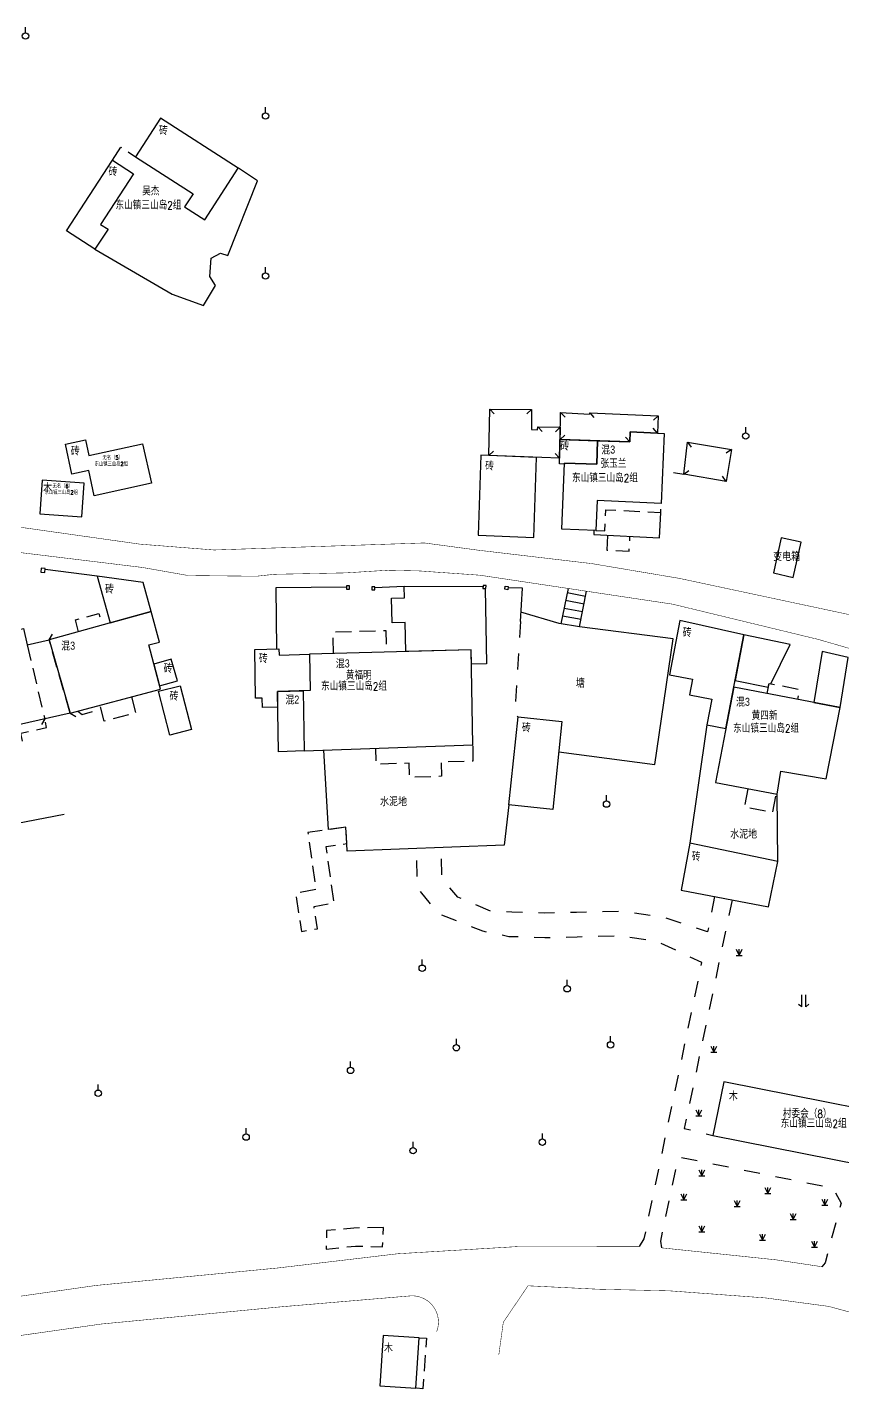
# Model space of a CAD drawing. Header units: millimetres. Extents: x 21943 to 23516, y 12107 to 14027.
# Drawn here: x 22890.5 to 22992.5, y 13049.6 to 13219.5 of the extents above; entities that cross this region are included whole.
import ezdxf
from ezdxf.enums import TextEntityAlignment as Align

# ---------------------------------------------------------------- set-up
doc = ezdxf.new("R2010")
doc.units = ezdxf.units.MM
for name, pattern in [('B10012', [0]), ('X5', [3, 2, -1]), ('X6', [4, 2, -2])]:
    doc.linetypes.add(name, pattern=pattern)
for name, color, linetype in [('$TD_AUDIT_GENERATED_(2AF)', 4, 'Continuous'), ('$TD_AUDIT_GENERATED_(2B2)', 221, 'Continuous'), ('$TD_AUDIT_GENERATED_(2B3)', 4, 'X6'), ('$TD_AUDIT_GENERATED_(2B4)', 7, 'wq'), ('$TD_AUDIT_GENERATED_(2B5)', 2, 'Continuous'), ('$TD_AUDIT_GENERATED_(2B7)', 7, 'Continuous'), ('$TD_AUDIT_GENERATED_(2BA)', 7, 'Continuous'), ('$TD_AUDIT_GENERATED_(2BB)', 4, 'Continuous'), ('$TD_AUDIT_GENERATED_(2BD)', 6, 'Continuous'), ('$TD_AUDIT_GENERATED_(2C2)', 7, 'Continuous'), ('$TD_AUDIT_GENERATED_(2C3)', 2, 'Continuous'), ('$TD_AUDIT_GENERATED_(2C7)', 221, 'Continuous'), ('$TD_AUDIT_GENERATED_(2C8)', 6, 'Continuous'), ('ZBTZ', 3, 'Continuous')]:
    doc.layers.add(name, color=color, linetype=linetype)
doc.styles.add('HZ', font='rs.shx', dxfattribs={"width": 0.8, "bigfont": 'hztxt.shx'})
doc.styles.get("Standard").update_dxf_attribs({"font": 'arial.ttf'})
doc.linetypes.add('10422', pattern='A,1,[150,AAA.SHX,S=1,R=0,X=0,Y=1],2,[177,AAA.SHX,S=1,R=0,X=0,Y=0.8],1', length=4)
doc.linetypes.add('1161', pattern='A,0,[149,AAA.SHX,S=0.15,R=0,X=0,Y=0],-1.6', length=1.6)
doc.linetypes.add('443', pattern='A,9.4,[169,AAA.SHX,S=1,R=0,X=0,Y=0.15],0.6', length=10)
doc.linetypes.add('wq', pattern='A,5.4,[169,AAA.SHX,S=1,R=0,X=0,Y=-1.15],0.6', length=6)

# ---------------------------------------------------------------- blocks, each defined once
blk = doc.blocks.new('921001')
blk.add_line((0, 0.8), (0, 2.2))
blk.add_circle((0, 0), 0.8)
blk = doc.blocks.new('gc124')
for p, q in [((-0.75, 1.5), (0, 0)), ((-0.75, 0), (0.75, 0)), ((0, 0), (0, 1.5)), ((0, 0), (0.75, 1.5))]:
    blk.add_line(p, q)
blk = doc.blocks.new('951001')
for p, q in [((-0.5, 0), (-1.31, 0.59)), ((-0.5, 0), (-0.5, 3)), ((0.5, 0), (0.5, 3)), ((0.5, 0), (1.3, 0.6))]:
    blk.add_line(p, q)

msp = doc.modelspace()

# ---------------------------------------------------------------- linework, layer by layer
at = {"layer": '$TD_AUDIT_GENERATED_(2AF)', "linetype": '10422', "flags": 128}
msp.add_lwpolyline([(22956.98, 13128.99), (22968.99, 13127.4), (22971.28, 13143.11), (22959.55, 13144.6), (22957, 13145.02), (22952.24, 13146.44)], dxfattribs=at)
at = {"layer": '$TD_AUDIT_GENERATED_(2B2)', "linetype": 'Continuous', "flags": 128}
for points in [[(22916.92, 13201.91), (22907.21, 13208.16), (22904.08, 13203.35), (22911.27, 13198.72), (22910.21, 13197.1), (22912.75, 13195.46)], [(22901.2, 13202.92), (22903.83, 13201.21), (22899.72, 13194.91), (22900.64, 13194.31), (22899, 13191.8), (22895.44, 13194.11)], [(22957.16, 13169.54), (22957.08, 13165.68), (22948.23, 13166.01), (22948.36, 13171.81), (22953.56, 13171.77), (22953.54, 13169.27), (22954.33, 13169.24), (22954.34, 13169.59)], [(22957.2, 13171.38), (22960.82, 13171.19), (22960.84, 13171.37), (22969.4, 13170.96), (22969.29, 13168.82), (22965.89, 13168.99), (22965.85, 13167.73), (22957.13, 13168.01)], [(22961.61, 13156.66), (22957.34, 13156.8), (22957.68, 13165.08), (22961.73, 13164.95), (22961.82, 13167.86), (22965.85, 13167.73), (22965.89, 13168.99), (22970.14, 13168.78), (22969.76, 13160.02), (22961.76, 13160.41)], [(22892.79, 13151.88), (22892.29, 13151.95), (22892.23, 13151.45), (22892.73, 13151.39)], [(22933.97, 13149.23), (22933.97, 13149.61), (22933.6, 13149.61), (22933.6, 13149.23)], [(22947.86, 13149.38), (22947.88, 13149.77), (22947.51, 13149.79), (22947.49, 13149.4)], [(22950.27, 13149.69), (22950.65, 13149.63), (22950.59, 13149.25), (22950.22, 13149.3)], [(22980.11, 13143.61), (22972.1, 13145.39), (22970.79, 13138.61), (22973.69, 13138.05), (22973.31, 13136.11), (22976.09, 13135.57), (22975.47, 13132.36), (22977.85, 13131.9)], [(22893.28, 13142.99), (22895.92, 13133.8), (22882.96, 13130.9), (22880.58, 13141.09), (22880.35, 13141.03), (22880.12, 13142.06), (22890.06, 13144.4), (22890.54, 13142.34)], [(22979.01, 13137.91), (22983.14, 13137.05), (22983.24, 13137.54), (22983.45, 13137.5), (22985.87, 13142.4), (22980.11, 13143.61)], [(22907.07, 13137.23), (22909.32, 13137.85), (22908.54, 13140.56), (22906.36, 13139.96)], [(22918.99, 13141.78), (22921.98, 13141.86), (22922.01, 13141.06), (22925.83, 13141.17), (22925.92, 13136.65), (22921.81, 13136.53), (22921.84, 13134.55), (22919.93, 13134.52), (22919.91, 13135.71), (22919.09, 13135.7)], [(22925.15, 13129.1), (22946.21, 13129.84), (22946.04, 13141.75), (22925.83, 13141.17), (22925.92, 13136.65), (22925.01, 13136.62)], [(22988.86, 13135.14), (22992.14, 13134.51), (22993.15, 13140.77), (22989.89, 13141.51)], [(22906.96, 13136.55), (22909.67, 13137.25), (22911.09, 13131.78), (22908.38, 13131.08)], [(22976.54, 13125.17), (22984.24, 13123.68), (22984.73, 13126.56), (22990.39, 13125.61), (22992.14, 13134.51), (22978.85, 13137.07)], [(22921.81, 13136.53), (22925.01, 13136.62), (22925.15, 13129.1), (22921.94, 13128.98)], [(22950.74, 13122.38), (22951.88, 13133.37), (22957.37, 13132.77), (22956.23, 13121.78)], [(22972.28, 13111.71), (22983.18, 13109.61), (22984.34, 13115.28), (22973.35, 13117.55)], [(22976.24, 13081.05), (23006.11, 13075.12), (23007.46, 13081.82), (22977.59, 13087.75)], [(22939.11, 13049.45), (22939.54, 13055.76), (22935.04, 13056.05), (22934.6, 13049.73)]]:
    msp.add_lwpolyline(points, close=True, dxfattribs=at)
for points, elevation in [([(22904.96, 13167.49), (22906.06, 13162.57), (22898.93, 13160.99), (22898.23, 13164.14), (22896.14, 13163.68), (22895.31, 13167.43), (22897.81, 13167.99), (22898.25, 13166)], 19.02), ([(22957.67, 13164.95), (22957.07, 13164.98), (22957.12, 13168.01), (22961.82, 13167.86), (22961.73, 13164.95), (22957.68, 13165.08)], 20.69), ([(22900.9, 13145.09), (22906.02, 13146.51), (22905.05, 13150.14), (22899.29, 13150.92)], 19.54), ([(22930.83, 13149.33), (22930.83, 13149.72), (22930.46, 13149.72), (22930.46, 13149.33)], 0.26), ([(22937.86, 13141.51), (22937.76, 13145.15), (22936.14, 13145.11), (22936.05, 13148.18), (22937.67, 13148.23), (22937.63, 13149.63), (22947.51, 13149.67), (22947.49, 13149.4), (22947.79, 13149.39), (22947.92, 13139.98), (22946.07, 13139.96), (22946.04, 13141.75)], 17.89), ([(22907.18, 13136.81), (22905.74, 13142.35), (22907.07, 13142.71), (22906.02, 13146.51), (22893.28, 13142.99), (22895.92, 13133.8)], 22.08)]:
    msp.add_lwpolyline(points, close=True, dxfattribs=dict(at, elevation=elevation))
at = {"layer": '$TD_AUDIT_GENERATED_(2B2)', "linetype": 'Continuous'}
for points in [[(22973.06, 13167.69), (22978.56, 13166.77), (22977.88, 13162.78), (22972.59, 13163.67)], [(22946.88, 13156.06), (22953.85, 13155.78), (22954.19, 13165.77), (22947.22, 13166.05)], [(22892.14, 13158.72), (22897.38, 13158.36), (22897.67, 13162.57), (22892.43, 13162.93)], [(22983.81, 13151.34), (22986.28, 13150.78), (22987.25, 13155.19), (22984.77, 13155.74)]]:
    msp.add_3dface(points, dxfattribs=at)
at = {"layer": '$TD_AUDIT_GENERATED_(2B3)', "color": 4, "linetype": 'X5', "flags": 128}
for points, elevation in [([(22901.2, 13202.92), (22902.25, 13204.54), (22904.08, 13203.35)], 12.11), ([(22963.05, 13156.04), (22962.96, 13154.18), (22965.77, 13154.05), (22965.86, 13155.91)], 20), ([(22896.96, 13144), (22896.56, 13145.46), (22899.49, 13146.27), (22899.89, 13144.81)], 14.49), ([(22928.83, 13141.25), (22928.76, 13143.96), (22935.34, 13144.15), (22935.42, 13141.44)], 6.17), ([(22982.99, 13136.27), (22983.24, 13137.54), (22987.05, 13136.8), (22986.8, 13135.54)], 25.7), ([(22903.58, 13135.85), (22904.11, 13133.86), (22900.17, 13132.81), (22899.64, 13134.79)], 9.65), ([(22896.87, 13134.05), (22897.4, 13133.66), (22898.78, 13134.04), (22899, 13134.62)], 20.26), ([(22882.96, 13130.9), (22883.2, 13129.83), (22886.2, 13130.51), (22886.45, 13129.43), (22889.99, 13130.23), (22889.75, 13131.3), (22892.97, 13132.03), (22892.73, 13133.09)], 22.18), ([(22946.22, 13129.74), (22946.24, 13127.83), (22942.25, 13127.69), (22942.31, 13125.93), (22938.32, 13125.78), (22938.26, 13127.56), (22934.15, 13127.42), (22934.09, 13129.39)], 20.52), ([(22980.61, 13124.38), (22980.17, 13122.09), (22983.7, 13121.42), (22984.14, 13123.7)], 21.33)]:
    msp.add_lwpolyline(points, dxfattribs=dict(at, elevation=elevation))
for points in [[(22961.61, 13156.66), (22962.73, 13156.62), (22962.86, 13159.24), (22969.72, 13158.91), (22969.76, 13160.02)], [(22939.54, 13055.76), (22940.42, 13055.7), (22939.98, 13049.39), (22939.11, 13049.45)]]:
    msp.add_lwpolyline(points, dxfattribs=at)
at = {"layer": '$TD_AUDIT_GENERATED_(2B3)', "linetype": 'X6', "elevation": 19.61, "flags": 128}
msp.add_lwpolyline([(22952.18, 13145.27), (22951.46, 13133.68), (22951.88, 13133.37)], dxfattribs=at)
at = {"layer": '$TD_AUDIT_GENERATED_(2B4)', "linetype": 'wq', "flags": 128}
msp.add_lwpolyline([(22899, 13191.8), (22904.58, 13188.56), (22908.66, 13186.17), (22912.57, 13184.76), (22914.08, 13187.26), (22913.36, 13188.41), (22913.53, 13190.68), (22914.68, 13191.32), (22915.62, 13191.01), (22919.33, 13200.36), (22916.93, 13201.92)], dxfattribs=at)
for points, elevation in [([(22971.31, 13163.89), (22972.59, 13163.67)], 20.48), ([(22961.34, 13156.67), (22961.33, 13156.13), (22969.57, 13155.73), (22969.72, 13158.91)], 20), ([(22899.29, 13150.92), (22892.78, 13151.78)], 19.54), ([(22930.46, 13149.57), (22921.6, 13149.48), (22921.71, 13141.85)], 21.07), ([(22937.63, 13149.63), (22933.97, 13149.47)], 17.89), ([(22952.18, 13145.27), (22952.42, 13149.42), (22950.63, 13149.49)], 19.76), ([(22879.79, 13118.23), (22895.18, 13121.2)], 18.79)]:
    msp.add_lwpolyline(points, dxfattribs=dict(at, elevation=elevation))
at = {"layer": '$TD_AUDIT_GENERATED_(2BA)', "linetype": 'B10012'}
for p, q in [((22948.36, 13171.81), (22948.91, 13171.23)), ((22953.56, 13171.77), (22952.99, 13171.21)), ((22957.2, 13171.38), (22957.75, 13170.79)), ((22960.84, 13171.37), (22961.36, 13170.76)), ((22969.4, 13170.96), (22968.8, 13170.42)), ((22954.34, 13169.59), (22954.89, 13169.01)), ((22957.16, 13169.54), (22956.58, 13168.99)), ((22969.29, 13168.82), (22968.75, 13169.42)), ((22957.13, 13168.01), (22957.71, 13168.56)), ((22965.85, 13167.73), (22965.3, 13168.31)), ((22973.06, 13167.69), (22973.53, 13167.04)), ((22948.23, 13166.01), (22948.82, 13166.55)), ((22957.08, 13165.68), (22956.53, 13166.26)), ((22978.56, 13166.77), (22977.9, 13166.3)), ((22972.59, 13163.67), (22973.24, 13164.14)), ((22977.88, 13162.78), (22977.42, 13163.43))]:
    msp.add_line(p, q, dxfattribs=at)
at = {"layer": '$TD_AUDIT_GENERATED_(2BB)', "linetype": 'Continuous', "const_width": 0.06, "flags": 128}
for points, elevation in [([(22819.08, 13130.16), (22819.08, 13130.16), (22819.08, 13130.16), (22823.56, 13130.67), (22827.2, 13132.24), (22834.12, 13136.98), (22865.51, 13155.91), (22869.68, 13157.45), (22874.31, 13158.23), (22880.57, 13158.34), (22904.63, 13154.94), (22913.9, 13154.21), (22940.17, 13155.09), (22947.02, 13154.17), (22961.08, 13152.51), (22972.05, 13150.66), (22993.28, 13146.13), (23001.89, 13142.88), (23010.47, 13139.47)], 19.51), ([(22869.68, 13157.45), (22874.31, 13158.23), (22880.57, 13158.34), (22904.63, 13154.94), (22913.9, 13154.21), (22940.17, 13155.09), (22947.02, 13154.17), (22961.08, 13152.51), (22972.05, 13150.66), (22972.86, 13150.49)], 19.51), ([(22816.03, 13123.14), (22823.25, 13127.75), (22831.69, 13131.07), (22838.55, 13135.79), (22842.36, 13137.67), (22867.16, 13152.98), (22870.66, 13154.27), (22874.92, 13155), (22880.21, 13155.04), (22904.99, 13152.02), (22910.64, 13151.02), (22919.22, 13150.93), (22921.39, 13151.17), (22930.38, 13151.35), (22935.59, 13151.68), (22939.64, 13151.59), (22940.99, 13151.49), (22947.1, 13151.06), (22971.19, 13147.44), (22989.37, 13143.04), (22999.94, 13139.99)], 3.73), ([(22969.84, 13066.99), (22969.84, 13066.99), (22984.06, 13065.5), (22989.86, 13064.63)], 19.04), ([(22949.47, 13053.59), (22950.04, 13057.69), (22953.12, 13062.25), (22961.89, 13061.82), (22970.79, 13061.62), (22982.83, 13060.73), (22990.73, 13059.67), (22998.38, 13057.58)], 4.42)]:
    msp.add_lwpolyline(points, dxfattribs=dict(at, elevation=elevation))
at = {"layer": '$TD_AUDIT_GENERATED_(2BB)', "linetype": 'X6', "flags": 128}
for points, elevation in [([(22967.06, 13067.18), (22967.65, 13068.13), (22974.86, 13102.65), (22969.42, 13105.22), (22964.91, 13105.95), (22959.25, 13105.83), (22955.23, 13105.73), (22950.73, 13105.88), (22947.46, 13106.55), (22941.99, 13108.73), (22939.33, 13111.93), (22939.17, 13116.88)], 19.1), ([(22976.43, 13110.91), (22976.43, 13110.91), (22975.57, 13106.47), (22970.35, 13108.2), (22965.12, 13109.05), (22959.18, 13108.92), (22955.24, 13108.83), (22951.09, 13108.96), (22948.49, 13109.04), (22944.37, 13110.81), (22942.38, 13113.09), (22942.27, 13117)], 19.1), ([(22978.63, 13110.49), (22972.65, 13081.92), (22976.24, 13081.05)], 19.38), ([(22969.84, 13066.99), (22969.71, 13067.84), (22971.91, 13078.36), (22991.2, 13074.48), (22992.24, 13072.58), (22990.24, 13065.11), (22989.86, 13064.63)], 19.1)]:
    msp.add_lwpolyline(points, dxfattribs=dict(at, elevation=elevation))
at = {"layer": '$TD_AUDIT_GENERATED_(2BB)', "linetype": 'Continuous', "const_width": 0.06, "elevation": 11.41, "flags": 128}
for points in [[(22794.55, 13068.34, 0.34415), (22796.28, 13064.04), (22824.78, 13056.09, 0.091005), (22854.33, 13054.9, -0.033834), (22921.81, 13064.47, -0.043743), (22967.06, 13067.18)], [(22790.85, 13045.91), (22790.28, 13046.12), (22791.08, 13050.31), (22795.1, 13053.15), (22797.46, 13052.02), (22799.34, 13054.93), (22802.59, 13053.16), (22804.26, 13055.99), (22826.75, 13050.72, 0.082478), (22855.18, 13050.11, -0.034005), (22922.35, 13059.63), (22938.22, 13060.97, -0.56869), (22941.71, 13056.52), (22941.71, 13056.52)]]:
    msp.add_lwpolyline(points, format="xyb", dxfattribs=at)
at = {"layer": '$TD_AUDIT_GENERATED_(2BD)', "color": 6, "linetype": 'Continuous'}
for p, q in [((22958.14, 13149.4), (22957.22, 13144.99)), ((22958.02, 13148.88), (22960.32, 13148.42)), ((22959.55, 13144.6), (22960.45, 13149.05)), ((22957.83, 13147.92), (22960.13, 13147.47)), ((22957.43, 13145.97), (22959.75, 13145.55)), ((22957.63, 13146.95), (22959.94, 13146.51))]:
    msp.add_line(p, q, dxfattribs=at)
at = {"layer": '$TD_AUDIT_GENERATED_(2C7)', "color": 6, "linetype": 'X5', "flags": 128}
for points, elevation in [([(22930.36, 13119.58), (22925.62, 13118.89), (22926.61, 13111.76), (22924.08, 13111.29), (22924.82, 13106.54), (22926.82, 13106.88), (22926.39, 13109.65), (22928.88, 13110.11), (22927.91, 13117.16), (22930.5, 13117.53), (22930.36, 13119.58)], 18.11), ([(22935.05, 13069.54), (22931.34, 13069.46), (22927.96, 13069.14), (22927.91, 13066.84), (22931.55, 13067.22), (22934.96, 13067.12), (22935.05, 13069.54)], 19.7)]:
    msp.add_lwpolyline(points, dxfattribs=dict(at, elevation=elevation))
at = {"layer": '$TD_AUDIT_GENERATED_(2C8)', "linetype": 'X5'}
for p, q in [((22893.29, 13142.99), (22893.71, 13143.67)), ((22890.54, 13142.34), (22892.73, 13133.09)), ((22895.91, 13133.8), (22893.28, 13142.99)), ((22892.73, 13133.09), (22892.34, 13132.39))]:
    msp.add_line(p, q, dxfattribs=at)
at = {"layer": '$TD_AUDIT_GENERATED_(2C8)', "linetype": 'Continuous'}
msp.add_line((22895.92, 13133.8), (22896.6, 13133.38), dxfattribs=at)
at = {"layer": '测试_(2B1)', "color": 2, "linetype": '1161', "flags": 128}
msp.add_lwpolyline([(22975.47, 13132.36), (22973.35, 13117.55)], dxfattribs=at)
for points, elevation in [([(22950.74, 13122.38), (22950.14, 13117.3), (22930.54, 13116.56), (22930.5, 13117.53), (22930.36, 13119.58), (22928.21, 13119.27), (22927.61, 13129.18)], 18.11), ([(22984.34, 13115.28), (22984.24, 13123.68)], 18.32)]:
    msp.add_lwpolyline(points, dxfattribs=dict(at, elevation=elevation))

# ---------------------------------------------------------------- block references
at = {"layer": 'ZBTZ', "linetype": 'Continuous', "xscale": 0.5, "yscale": 0.5, "zscale": 0.5}
for name, p in [('921001', (22890.33, 13218.45)), ('921001', (22920.33, 13208.45)), ('921001', (22920.33, 13188.45)), ('921001', (22980.33, 13168.45)), ('921001', (22962.94, 13122.45)), ('921001', (22939.91, 13101.94)), ('921001', (22958.02, 13099.37)), ('951001', (22987.58, 13097.13)), ('921001', (22944.17, 13092)), ('921001', (22963.44, 13092.36)), ('921001', (22930.95, 13089.17)), ('921001', (22899.42, 13086.31)), ('921001', (22917.9, 13080.83)), ('921001', (22954.92, 13080.2)), ('921001', (22938.76, 13079.14))]:
    msp.add_blockref(name, p, dxfattribs=at)
at = {"layer": 'ZBTZ', "linetype": 'Continuous', "xscale": 0.5, "yscale": 0.5}
for p in [(22979.52, 13103.55), (22976.34, 13091.45), (22974.48, 13083.47), (22974.86, 13075.99), (22983.09, 13073.79), (22972.58, 13072.98), (22979.26, 13072.16), (22990.23, 13072.32), (22986.27, 13070.53), (22974.83, 13068.99), (22982.42, 13067.96), (22988.94, 13067.07)]:
    msp.add_blockref('gc124', p, dxfattribs=at)

# ---------------------------------------------------------------- texts
at = {"layer": '$TD_AUDIT_GENERATED_(2B5)', "linetype": '443', "width": 0.8}
for s, p in [('\\M+5D7A9', (22907.56, 13206.67)), ('\\M+5D7A9', (22901.26, 13201.53)), ('\\M+5D7A9', (22957.72, 13167.25)), ('\\M+5D7A9', (22896.55, 13166.62)), ('\\M+5BBEC3', (22963.15, 13166.76)), ('\\M+5D7A9', (22948.33, 13164.75)), ('\\M+5C4BE', (22893.1, 13162.03)), ('\\M+5B1E4\\M+5B5E7\\M+5CFE4', (22985.44, 13153.44))]:
    msp.add_text(s, height=1, dxfattribs=at).set_placement(p, align=Align.MIDDLE_CENTER)
for s, p in [('\\M+5D7A9', (22900.82, 13149.39)), ('\\M+5D7A9', (22973.02, 13143.96)), ('\\M+5BBEC3', (22895.66, 13142.27)), ('\\M+5D7A9', (22920.05, 13140.71)), ('\\M+5BBEC3', (22929.97, 13140.05)), ('\\M+5D7A9', (22908.15, 13139.48)), ('\\M+5D7A9', (22908.89, 13136.01)), ('\\M+5BBEC2', (22923.67, 13135.53)), ('\\M+5BBEC3', (22979.98, 13135.26)), ('\\M+5D7A9', (22952.92, 13132.06)), ('\\M+5C4BE', (22978.78, 13086.04)), ('\\M+5C4BE', (22935.68, 13054.56))]:
    msp.add_text(s, height=1, dxfattribs=at).set_placement(p, align=Align.MIDDLE)
at = {"layer": '$TD_AUDIT_GENERATED_(2B7)', "linetype": 'Continuous', "style": 'HZ', "width": 0.8}
for s, height, p in [('\\M+5CEE2\\M+5BDDC', 1, (22905.99, 13199.04)), ('\\M+5CEDE\\M+5C3FB\\M+5A3A85\\M+5A3A9', 0.5, (22901.22, 13165.76)), ('\\M+5D5C5\\M+5D3F1\\M+5C0BC', 1, (22963.81, 13164.98)), ('\\M+5CEDE\\M+5C3FB\\M+5A3A86\\M+5A3A9', 0.5, (22894.97, 13162.2))]:
    msp.add_text(s, height=height, dxfattribs=at).set_placement(p, align=Align.MIDDLE_CENTER)
for s, p in [('\\M+5BBC6\\M+5B8A3\\M+5C3F7', (22931.98, 13138.64)), ('\\M+5BBC6\\M+5CBC4\\M+5D0C2', (22982.68, 13133.61)), ('\\M+5B4E5\\M+5CEAF\\M+5BBE1\\M+5A3A88\\M+5A3A9', (22988.01, 13083.85))]:
    msp.add_text(s, height=1, dxfattribs=at).set_placement(p, align=Align.MIDDLE)
at = {"layer": '$TD_AUDIT_GENERATED_(2C2)', "linetype": 'Continuous', "style": 'HZ', "width": 0.8}
for height, p in [(1, (22905.69, 13197.28)), (0.5, (22901.04, 13164.97)), (1, (22962.74, 13163.19)), (0.5, (22894.79, 13161.41)), (1, (22931.38, 13137.16)), (1, (22982.88, 13131.89)), (1, (22988.82, 13082.51))]:
    msp.add_text('\\M+5B6AB\\M+5C9BD\\M+5D5F2\\M+5C8FD\\M+5C9BD\\M+5B5BA2\\M+5D7E9', height=height, dxfattribs=at).set_placement(p, align=Align.MIDDLE_CENTER)
at = {"layer": '$TD_AUDIT_GENERATED_(2C3)', "linetype": '443', "width": 0.8}
for s, p in [('\\M+5CCC1', (22959.66, 13137.66)), ('\\M+5CBAE\\M+5C4E0\\M+5B5D8', (22936.32, 13122.83)), ('\\M+5CBAE\\M+5C4E0\\M+5B5D8', (22980.07, 13118.78))]:
    msp.add_text(s, height=1, dxfattribs=at).set_placement(p, align=Align.MIDDLE)
at = {"layer": '$TD_AUDIT_GENERATED_(2C3)', "linetype": 'Continuous', "style": 'HZ', "width": 0.8}
msp.add_text('\\M+5D7A9', height=1, dxfattribs=at).set_placement((22974.14, 13115.96), align=Align.MIDDLE)

doc.saveas('drawing.dxf')
